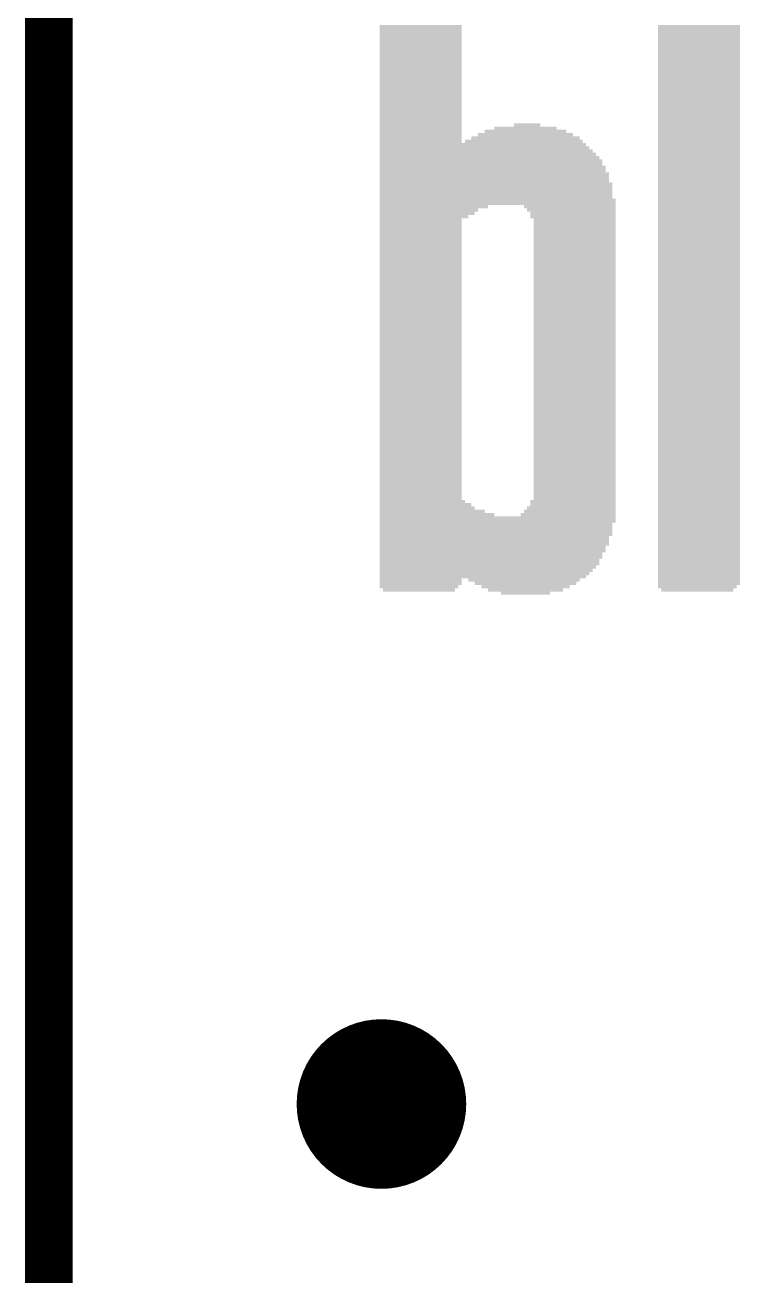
# Model space of a CAD drawing. Extents: x -0.1 to 68.7, y -0.4 to 53.6.
# Drawn here: x -0.13 to 3.69, y 41.75 to 48.44 of the extents above; entities that cross this region are included whole.
import ezdxf

# ---------------------------------------------------------------- set-up
doc = ezdxf.new("R2010")
doc.units = 0
for name, color, linetype in [('1', 12, 'CONTINUOUS'), ('16', 132, 'CONTINUOUS'), ('18', 110, 'CONTINUOUS'), ('20', 4, 'CONTINUOUS'), ('21', 40, 'CONTINUOUS'), ('23', 53, 'CONTINUOUS'), ('51', 253, 'CONTINUOUS')]:
    doc.layers.add(name, color=color, linetype=linetype)

# ---------------------------------------------------------------- blocks, each defined once
blk = doc.blocks.new('RECT')
blk.add_solid([(-0.5, -0.5), (0.5, -0.5), (-0.5, 0.5), (0.5, 0.5)])
blk = doc.blocks.new('ROUNDV')
at = {"const_width": 0.5}
blk.add_lwpolyline([(0, -0.25, 1), (0, 0.25, 1), (0, -0.25)], format="xyb", dxfattribs=at)

msp = doc.modelspace()

# ---------------------------------------------------------------- linework, layer by layer
at = {"layer": '1', "const_width": 0.254}
msp.add_lwpolyline([(0, 34.29), (0, 53.34)], dxfattribs=at)
at = {"layer": '16', "const_width": 0.254}
msp.add_lwpolyline([(0, 53.467), (0, 34.29)], dxfattribs=at)
at = {"layer": '20'}
msp.add_line((0, 53.34), (0, 0), dxfattribs=at)
at = {"layer": '23'}
msp.add_point((1.778, 42.672), dxfattribs=at)
at = {"layer": '51'}
msp.add_line((0, 53.34), (0, 0), dxfattribs=at)

# ---------------------------------------------------------------- block references
at = {"layer": '18', "xscale": 0.9064, "yscale": 0.9064}
msp.add_blockref('ROUNDV', (1.778, 42.672), dxfattribs=at)
msp.add_blockref('ROUNDV', (1.778, 42.672), dxfattribs=at)
at = {"layer": '21', "yscale": 0.0175}
for p, xscale in [((1.988, 48.4295), 0.4376), ((1.988, 48.412), 0.4376), ((1.988, 48.3945), 0.4376), ((3.4756, 48.4295), 0.4375), ((3.4756, 48.412), 0.4375), ((3.4756, 48.3945), 0.4375), ((1.988, 48.377), 0.4376), ((1.988, 48.3595), 0.4376), ((1.988, 48.342), 0.4376), ((3.4756, 48.377), 0.4375), ((3.4756, 48.3595), 0.4375), ((3.4756, 48.342), 0.4375), ((1.988, 48.3245), 0.4376), ((1.988, 48.307), 0.4376), ((1.988, 48.2895), 0.4376), ((1.988, 48.272), 0.4376), ((3.4756, 48.3245), 0.4375), ((3.4756, 48.307), 0.4375), ((3.4756, 48.2895), 0.4375), ((3.4756, 48.272), 0.4375), ((1.988, 48.2545), 0.4376), ((1.988, 48.237), 0.4376), ((1.988, 48.2195), 0.4376), ((1.988, 48.202), 0.4376), ((3.4756, 48.2545), 0.4375), ((3.4756, 48.237), 0.4375), ((3.4756, 48.2195), 0.4375), ((3.4756, 48.202), 0.4375), ((1.988, 48.1845), 0.4376), ((1.988, 48.167), 0.4376), ((1.988, 48.1495), 0.4376), ((1.988, 48.132), 0.4376), ((3.4756, 48.1845), 0.4375), ((3.4756, 48.167), 0.4375), ((3.4756, 48.1495), 0.4375), ((3.4756, 48.132), 0.4375), ((1.988, 48.1145), 0.4376), ((1.988, 48.097), 0.4376), ((1.988, 48.0795), 0.4376), ((1.988, 48.062), 0.4376), ((3.4756, 48.1145), 0.4375), ((3.4756, 48.097), 0.4375), ((3.4756, 48.0795), 0.4375), ((3.4756, 48.062), 0.4375), ((1.988, 48.0445), 0.4376), ((1.988, 48.027), 0.4376), ((1.988, 48.0095), 0.4376), ((1.988, 47.992), 0.4376), ((3.4756, 48.0445), 0.4375), ((3.4756, 48.027), 0.4375), ((3.4756, 48.0095), 0.4375), ((3.4756, 47.992), 0.4375), ((1.988, 47.9745), 0.4376), ((1.988, 47.957), 0.4376), ((1.988, 47.9395), 0.4376), ((3.4756, 47.9745), 0.4375), ((3.4756, 47.957), 0.4375), ((3.4756, 47.9395), 0.4375), ((1.988, 47.922), 0.4376), ((1.988, 47.9045), 0.4376), ((1.988, 47.887), 0.4376), ((1.988, 47.8695), 0.4376), ((2.548, 47.8695), 0.4375), ((2.548, 47.887), 0.3325), ((2.5568, 47.9045), 0.14), ((3.4756, 47.922), 0.4375), ((3.4756, 47.9045), 0.4375), ((3.4756, 47.887), 0.4375), ((3.4756, 47.8695), 0.4375), ((1.988, 47.852), 0.4376), ((1.988, 47.8345), 0.4376), ((1.988, 47.817), 0.4376), ((2.3205, 47.7995), 1.1026), ((2.5393, 47.817), 0.63), ((2.548, 47.8345), 0.5775), ((2.548, 47.852), 0.5075), ((3.4756, 47.852), 0.4375), ((3.4756, 47.8345), 0.4375), ((3.4756, 47.817), 0.4375), ((3.4756, 47.7995), 0.4375), ((2.3293, 47.782), 1.1201), ((2.338, 47.7645), 1.1376), ((2.3468, 47.747), 1.1551), ((2.3555, 47.7295), 1.1726), ((3.4756, 47.782), 0.4375), ((3.4756, 47.7645), 0.4375), ((3.4756, 47.747), 0.4375), ((3.4756, 47.7295), 0.4375), ((2.3643, 47.712), 1.1901), ((2.3643, 47.6945), 1.1901), ((2.373, 47.677), 1.2076), ((2.373, 47.6595), 1.2076), ((3.4756, 47.712), 0.4375), ((3.4756, 47.6945), 0.4375), ((3.4756, 47.677), 0.4375), ((3.4756, 47.6595), 0.4375), ((2.3818, 47.642), 1.2251), ((2.3818, 47.6245), 1.2251), ((2.3818, 47.607), 1.2251), ((3.4756, 47.642), 0.4375), ((3.4756, 47.6245), 0.4375), ((3.4756, 47.607), 0.4375), ((2.3905, 47.5895), 1.2426), ((2.3905, 47.572), 1.2426), ((2.3905, 47.5545), 1.2426), ((2.3905, 47.537), 1.2426), ((3.4756, 47.5895), 0.4375), ((3.4756, 47.572), 0.4375), ((3.4756, 47.5545), 0.4375), ((3.4756, 47.537), 0.4375), ((2.3905, 47.5195), 1.2426), ((2.058, 47.467), 0.5776), ((2.3993, 47.502), 1.2601), ((2.3993, 47.4845), 1.2601), ((2.7843, 47.467), 0.49), ((3.4756, 47.5195), 0.4375), ((3.4756, 47.502), 0.4375), ((3.4756, 47.4845), 0.4375), ((3.4756, 47.467), 0.4375), ((2.0318, 47.4495), 0.5251), ((2.023, 47.432), 0.5076), ((2.0055, 47.4145), 0.4726), ((1.988, 47.397), 0.4376), ((2.7931, 47.4495), 0.4725), ((2.8018, 47.432), 0.455), ((2.8018, 47.4145), 0.455), ((2.8106, 47.397), 0.4375), ((3.4756, 47.4495), 0.4375), ((3.4756, 47.432), 0.4375), ((3.4756, 47.4145), 0.4375), ((3.4756, 47.397), 0.4375), ((1.988, 47.3795), 0.4376), ((1.988, 47.362), 0.4376), ((1.988, 47.3445), 0.4376), ((1.988, 47.327), 0.4376), ((2.8106, 47.3795), 0.4375), ((2.8106, 47.362), 0.4375), ((2.8106, 47.3445), 0.4375), ((2.8106, 47.327), 0.4375), ((3.4756, 47.3795), 0.4375), ((3.4756, 47.362), 0.4375), ((3.4756, 47.3445), 0.4375), ((3.4756, 47.327), 0.4375), ((1.988, 47.3095), 0.4376), ((1.988, 47.292), 0.4376), ((1.988, 47.2745), 0.4376), ((1.988, 47.257), 0.4376), ((2.8106, 47.3095), 0.4375), ((2.8106, 47.292), 0.4375), ((2.8106, 47.2745), 0.4375), ((2.8106, 47.257), 0.4375), ((3.4756, 47.3095), 0.4375), ((3.4756, 47.292), 0.4375), ((3.4756, 47.2745), 0.4375), ((3.4756, 47.257), 0.4375), ((1.988, 47.2395), 0.4376), ((1.988, 47.222), 0.4376), ((1.988, 47.2045), 0.4376), ((2.8106, 47.2395), 0.4375), ((2.8106, 47.222), 0.4375), ((2.8106, 47.2045), 0.4375), ((3.4756, 47.2395), 0.4375), ((3.4756, 47.222), 0.4375), ((3.4756, 47.2045), 0.4375), ((1.988, 47.187), 0.4376), ((1.988, 47.1695), 0.4376), ((1.988, 47.152), 0.4376), ((1.988, 47.1345), 0.4376), ((2.8106, 47.187), 0.4375), ((2.8106, 47.1695), 0.4375), ((2.8106, 47.152), 0.4375), ((2.8106, 47.1345), 0.4375), ((3.4756, 47.187), 0.4375), ((3.4756, 47.1695), 0.4375), ((3.4756, 47.152), 0.4375), ((3.4756, 47.1345), 0.4375), ((1.988, 47.117), 0.4376), ((1.988, 47.0995), 0.4376), ((1.988, 47.082), 0.4376), ((1.988, 47.0645), 0.4376), ((2.8106, 47.117), 0.4375), ((2.8106, 47.0995), 0.4375), ((2.8106, 47.082), 0.4375), ((2.8106, 47.0645), 0.4375), ((3.4756, 47.117), 0.4375), ((3.4756, 47.0995), 0.4375), ((3.4756, 47.082), 0.4375), ((3.4756, 47.0645), 0.4375), ((1.988, 47.047), 0.4376), ((1.988, 47.0295), 0.4376), ((1.988, 47.012), 0.4376), ((1.988, 46.9945), 0.4376), ((2.8106, 47.047), 0.4375), ((2.8106, 47.0295), 0.4375), ((2.8106, 47.012), 0.4375), ((2.8106, 46.9945), 0.4375), ((3.4756, 47.047), 0.4375), ((3.4756, 47.0295), 0.4375), ((3.4756, 47.012), 0.4375), ((3.4756, 46.9945), 0.4375), ((1.988, 46.977), 0.4376), ((1.988, 46.9595), 0.4376), ((1.988, 46.942), 0.4376), ((1.988, 46.9245), 0.4376), ((2.8106, 46.977), 0.4375), ((2.8106, 46.9595), 0.4375), ((2.8106, 46.942), 0.4375), ((2.8106, 46.9245), 0.4375), ((3.4756, 46.977), 0.4375), ((3.4756, 46.9595), 0.4375), ((3.4756, 46.942), 0.4375), ((3.4756, 46.9245), 0.4375), ((1.988, 46.907), 0.4376), ((1.988, 46.8895), 0.4376), ((1.988, 46.872), 0.4376), ((1.988, 46.8545), 0.4376), ((2.8106, 46.907), 0.4375), ((2.8106, 46.8895), 0.4375), ((2.8106, 46.872), 0.4375), ((2.8106, 46.8545), 0.4375), ((3.4756, 46.907), 0.4375), ((3.4756, 46.8895), 0.4375), ((3.4756, 46.872), 0.4375), ((3.4756, 46.8545), 0.4375), ((1.988, 46.837), 0.4376), ((1.988, 46.8195), 0.4376), ((1.988, 46.802), 0.4376), ((2.8106, 46.837), 0.4375), ((2.8106, 46.8195), 0.4375), ((2.8106, 46.802), 0.4375), ((3.4756, 46.837), 0.4375), ((3.4756, 46.8195), 0.4375), ((3.4756, 46.802), 0.4375), ((1.988, 46.7845), 0.4376), ((1.988, 46.767), 0.4376), ((1.988, 46.7495), 0.4376), ((1.988, 46.732), 0.4376), ((2.8106, 46.7845), 0.4375), ((2.8106, 46.767), 0.4375), ((2.8106, 46.7495), 0.4375), ((2.8106, 46.732), 0.4375), ((3.4756, 46.7845), 0.4375), ((3.4756, 46.767), 0.4375), ((3.4756, 46.7495), 0.4375), ((3.4756, 46.732), 0.4375), ((1.988, 46.7145), 0.4376), ((1.988, 46.697), 0.4376), ((1.988, 46.6795), 0.4376), ((1.988, 46.662), 0.4376), ((2.8106, 46.7145), 0.4375), ((2.8106, 46.697), 0.4375), ((2.8106, 46.6795), 0.4375), ((2.8106, 46.662), 0.4375), ((3.4756, 46.7145), 0.4375), ((3.4756, 46.697), 0.4375), ((3.4756, 46.6795), 0.4375), ((3.4756, 46.662), 0.4375), ((1.988, 46.6445), 0.4376), ((1.988, 46.627), 0.4376), ((1.988, 46.6095), 0.4376), ((1.988, 46.592), 0.4376), ((2.8106, 46.6445), 0.4375), ((2.8106, 46.627), 0.4375), ((2.8106, 46.6095), 0.4375), ((2.8106, 46.592), 0.4375), ((3.4756, 46.6445), 0.4375), ((3.4756, 46.627), 0.4375), ((3.4756, 46.6095), 0.4375), ((3.4756, 46.592), 0.4375), ((1.988, 46.5745), 0.4376), ((1.988, 46.557), 0.4376), ((1.988, 46.5395), 0.4376), ((1.988, 46.522), 0.4376), ((2.8106, 46.5745), 0.4375), ((2.8106, 46.557), 0.4375), ((2.8106, 46.5395), 0.4375), ((2.8106, 46.522), 0.4375), ((3.4756, 46.5745), 0.4375), ((3.4756, 46.557), 0.4375), ((3.4756, 46.5395), 0.4375), ((3.4756, 46.522), 0.4375), ((1.988, 46.5045), 0.4376), ((1.988, 46.487), 0.4376), ((1.988, 46.4695), 0.4376), ((2.8106, 46.5045), 0.4375), ((2.8106, 46.487), 0.4375), ((2.8106, 46.4695), 0.4375), ((3.4756, 46.5045), 0.4375), ((3.4756, 46.487), 0.4375), ((3.4756, 46.4695), 0.4375), ((1.988, 46.452), 0.4376), ((1.988, 46.4345), 0.4376), ((1.988, 46.417), 0.4376), ((1.988, 46.3995), 0.4376), ((2.8106, 46.452), 0.4375), ((2.8106, 46.4345), 0.4375), ((2.8106, 46.417), 0.4375), ((2.8106, 46.3995), 0.4375), ((3.4756, 46.452), 0.4375), ((3.4756, 46.4345), 0.4375), ((3.4756, 46.417), 0.4375), ((3.4756, 46.3995), 0.4375), ((1.988, 46.382), 0.4376), ((1.988, 46.3645), 0.4376), ((1.988, 46.347), 0.4376), ((1.988, 46.3295), 0.4376), ((2.8106, 46.382), 0.4375), ((2.8106, 46.3645), 0.4375), ((2.8106, 46.347), 0.4375), ((2.8106, 46.3295), 0.4375), ((3.4756, 46.382), 0.4375), ((3.4756, 46.3645), 0.4375), ((3.4756, 46.347), 0.4375), ((3.4756, 46.3295), 0.4375), ((1.988, 46.312), 0.4376), ((1.988, 46.2945), 0.4376), ((1.988, 46.277), 0.4376), ((1.988, 46.2595), 0.4376), ((2.8106, 46.312), 0.4375), ((2.8106, 46.2945), 0.4375), ((2.8106, 46.277), 0.4375), ((2.8106, 46.2595), 0.4375), ((3.4756, 46.312), 0.4375), ((3.4756, 46.2945), 0.4375), ((3.4756, 46.277), 0.4375), ((3.4756, 46.2595), 0.4375), ((1.988, 46.242), 0.4376), ((1.988, 46.2245), 0.4376), ((1.988, 46.207), 0.4376), ((1.988, 46.1895), 0.4376), ((2.8106, 46.242), 0.4375), ((2.8106, 46.2245), 0.4375), ((2.8106, 46.207), 0.4375), ((2.8106, 46.1895), 0.4375), ((3.4756, 46.242), 0.4375), ((3.4756, 46.2245), 0.4375), ((3.4756, 46.207), 0.4375), ((3.4756, 46.1895), 0.4375), ((1.988, 46.172), 0.4376), ((1.988, 46.1545), 0.4376), ((1.988, 46.137), 0.4376), ((1.988, 46.1195), 0.4376), ((2.8106, 46.172), 0.4375), ((2.8106, 46.1545), 0.4375), ((2.8106, 46.137), 0.4375), ((2.8106, 46.1195), 0.4375), ((3.4756, 46.172), 0.4375), ((3.4756, 46.1545), 0.4375), ((3.4756, 46.137), 0.4375), ((3.4756, 46.1195), 0.4375), ((1.988, 46.102), 0.4376), ((1.988, 46.0845), 0.4376), ((1.988, 46.067), 0.4376), ((2.8106, 46.102), 0.4375), ((2.8106, 46.0845), 0.4375), ((2.8106, 46.067), 0.4375), ((3.4756, 46.102), 0.4375), ((3.4756, 46.0845), 0.4375), ((3.4756, 46.067), 0.4375), ((1.988, 46.0495), 0.4376), ((1.988, 46.032), 0.4376), ((1.988, 46.0145), 0.4376), ((1.988, 45.997), 0.4376), ((2.8106, 46.0495), 0.4375), ((2.8106, 46.032), 0.4375), ((2.8106, 46.0145), 0.4375), ((2.8106, 45.997), 0.4375), ((3.4756, 46.0495), 0.4375), ((3.4756, 46.032), 0.4375), ((3.4756, 46.0145), 0.4375), ((3.4756, 45.997), 0.4375), ((1.988, 45.9795), 0.4376), ((1.988, 45.962), 0.4376), ((1.988, 45.9445), 0.4376), ((1.988, 45.927), 0.4376), ((2.8106, 45.9795), 0.4375), ((2.8106, 45.962), 0.4375), ((2.8106, 45.9445), 0.4375), ((2.8106, 45.927), 0.4375), ((3.4756, 45.9795), 0.4375), ((3.4756, 45.962), 0.4375), ((3.4756, 45.9445), 0.4375), ((3.4756, 45.927), 0.4375), ((1.988, 45.9095), 0.4376), ((1.9968, 45.892), 0.4551), ((2.0143, 45.8745), 0.4901), ((2.023, 45.857), 0.5076), ((2.7931, 45.857), 0.4725), ((2.8018, 45.892), 0.455), ((2.8018, 45.8745), 0.455), ((2.8106, 45.9095), 0.4375), ((3.4756, 45.9095), 0.4375), ((3.4756, 45.892), 0.4375), ((3.4756, 45.8745), 0.4375), ((3.4756, 45.857), 0.4375), ((2.0493, 45.8395), 0.5601), ((2.0755, 45.822), 0.6126), ((2.3993, 45.8045), 1.2601), ((2.3993, 45.787), 1.2601), ((2.7755, 45.822), 0.5075), ((2.7843, 45.8395), 0.49), ((3.4756, 45.8395), 0.4375), ((3.4756, 45.822), 0.4375), ((3.4756, 45.8045), 0.4375), ((3.4756, 45.787), 0.4375), ((2.3905, 45.7695), 1.2426), ((2.3905, 45.752), 1.2426), ((2.3905, 45.7345), 1.2426), ((3.4756, 45.7695), 0.4375), ((3.4756, 45.752), 0.4375), ((3.4756, 45.7345), 0.4375), ((2.3905, 45.717), 1.2426), ((2.3818, 45.6995), 1.2251), ((2.3818, 45.682), 1.2251), ((2.3818, 45.6645), 1.2251), ((3.4756, 45.717), 0.4375), ((3.4756, 45.6995), 0.4375), ((3.4756, 45.682), 0.4375), ((3.4756, 45.6645), 0.4375), ((2.373, 45.647), 1.2076), ((2.373, 45.6295), 1.2076), ((2.3643, 45.612), 1.1901), ((2.3643, 45.5945), 1.1901), ((3.4756, 45.647), 0.4375), ((3.4756, 45.6295), 0.4375), ((3.4756, 45.612), 0.4375), ((3.4756, 45.5945), 0.4375), ((2.3555, 45.577), 1.1726), ((2.3555, 45.5595), 1.1726), ((2.3468, 45.542), 1.1551), ((2.338, 45.5245), 1.1376), ((3.4756, 45.577), 0.4375), ((3.4756, 45.5595), 0.4375), ((3.4756, 45.542), 0.4375), ((3.4756, 45.5245), 0.4375), ((2.3293, 45.507), 1.1201), ((2.3205, 45.4895), 1.1026), ((1.988, 45.472), 0.4376), ((1.988, 45.4545), 0.4376), ((2.5393, 45.472), 0.595), ((2.548, 45.4545), 0.5425), ((3.4756, 45.507), 0.4375), ((3.4756, 45.4895), 0.4375), ((3.4756, 45.472), 0.4375), ((3.4756, 45.4545), 0.4375), ((1.9793, 45.437), 0.4201), ((1.9793, 45.4195), 0.385), ((2.548, 45.437), 0.4725), ((2.548, 45.4195), 0.4025), ((2.548, 45.402), 0.2625), ((3.4668, 45.437), 0.42), ((3.4668, 45.4195), 0.385)]:
    msp.add_blockref('RECT', p, dxfattribs=dict(at, xscale=xscale))

doc.saveas('drawing.dxf')
